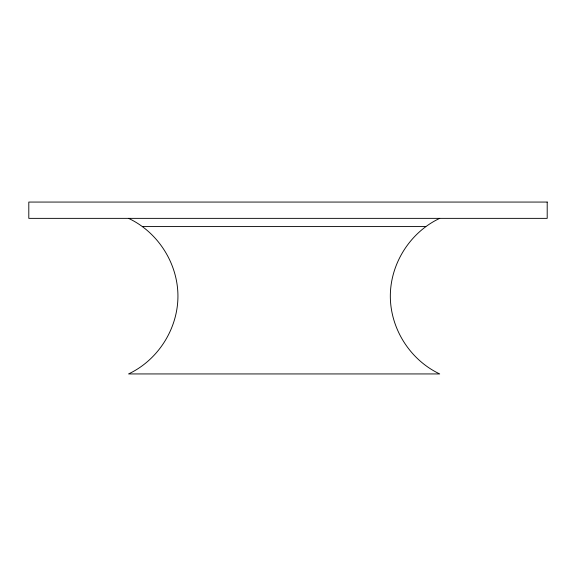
<?xml version="1.0" encoding="UTF-8"?>
<svg xmlns="http://www.w3.org/2000/svg" width="576" height="576" viewBox="0 0 576 576"><rect width="100%" height="100%" fill="white"/><g stroke="black" fill="none" stroke-linecap="round" stroke-linejoin="round"><path stroke-width="0.86" d="M439.726 218.362L439.726 218.347C410.177 232.272 390.362 263.477 390.326 296.143C390.362 328.802 410.177 360.014 439.726 373.939L128.542 373.939C158.083 360.014 177.898 328.802 177.941 296.143C177.898 263.477 158.083 232.272 128.542 218.347L128.542 218.362M142.474 226.577L425.786 226.577M547.2 202.061L28.8 202.061L28.8 218.362L547.2 218.362L547.2 202.061"/></g></svg>
